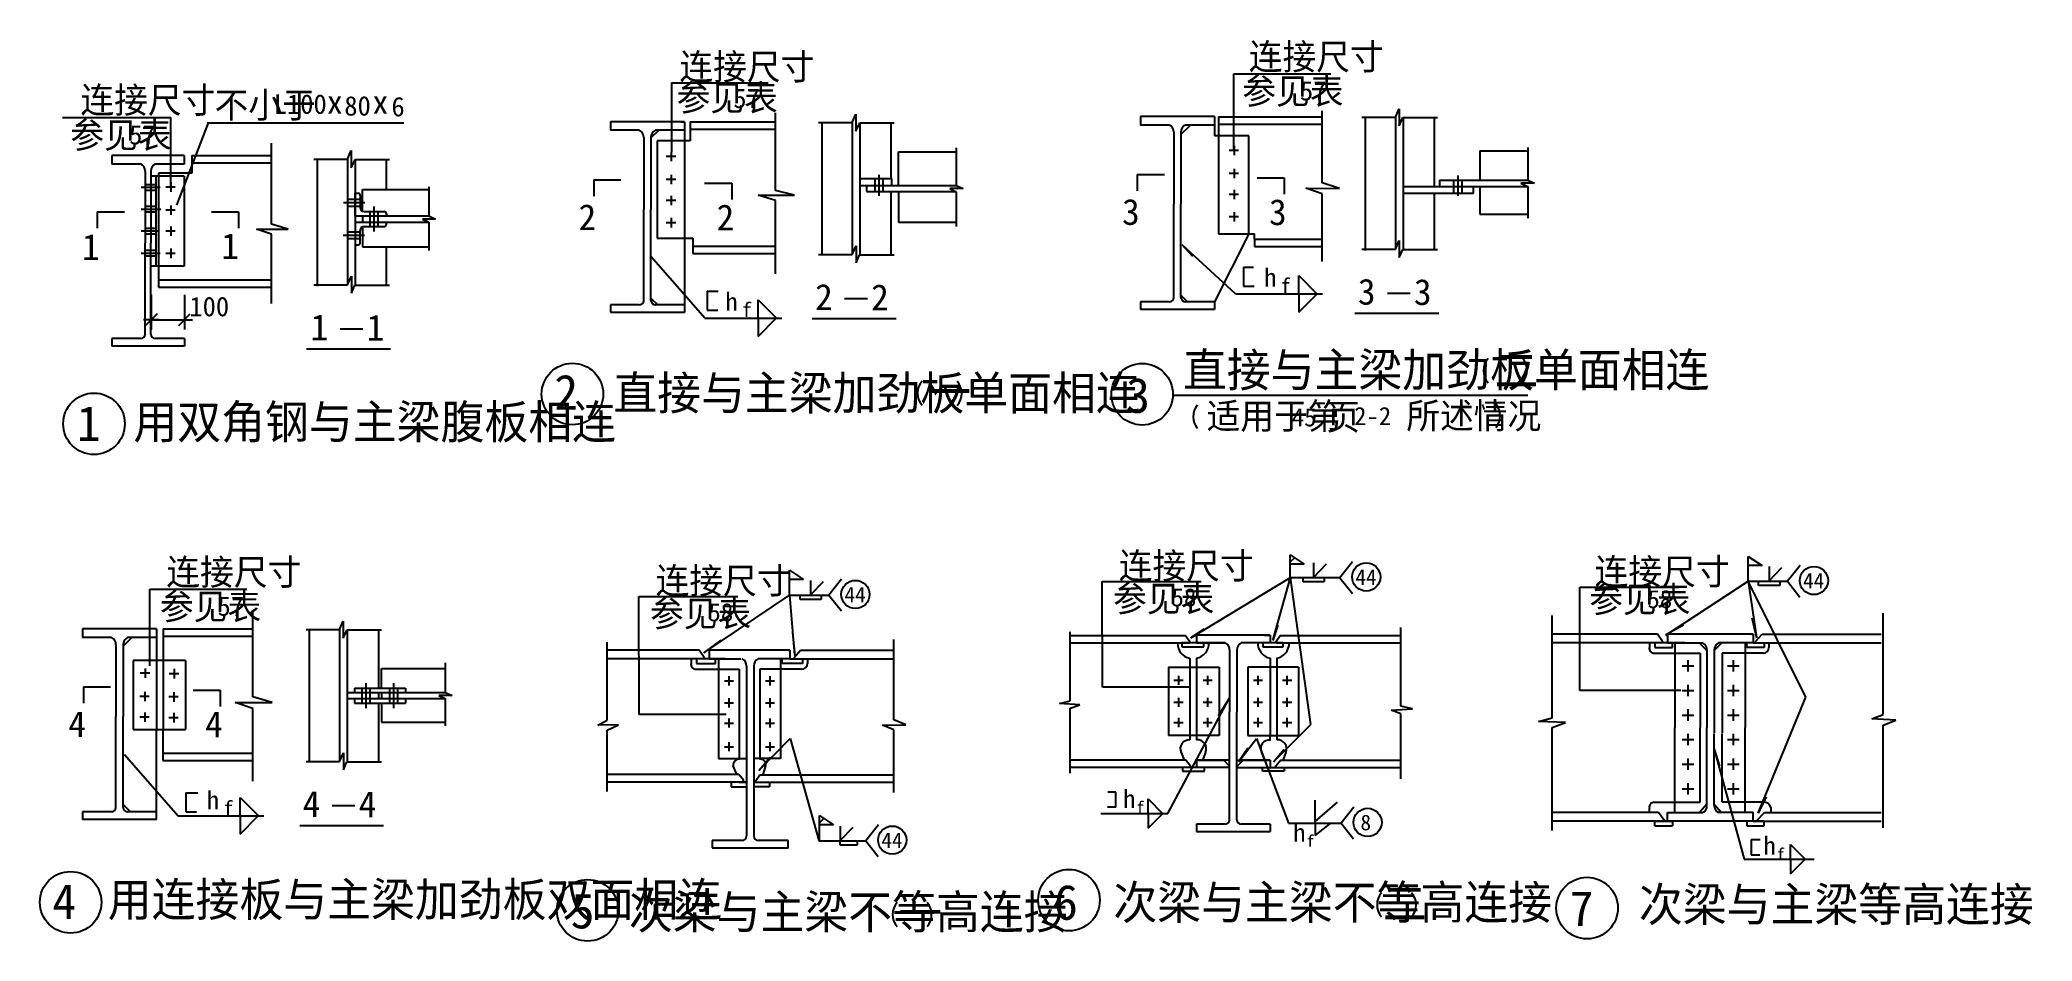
# Model space of a CAD drawing. Header units: metres. Extents: x 126 to 7800, y 6614 to 10085.
import ezdxf

# ---------------------------------------------------------------- set-up
doc = ezdxf.new("R2010")
doc.units = ezdxf.units.M
for name, color, linetype in [('BOR', 3, 'Continuous'), ('FRAMING', 2, 'Continuous'), ('HIDDEN', 3, 'Continuous'), ('Z', 4, 'Continuous')]:
    doc.layers.add(name, color=color, linetype=linetype)

# ---------------------------------------------------------------- blocks, each defined once
blk = doc.blocks.new('CC')
blk.add_line((-24.24, 0), (24.24, 0))
at = {"layer": 'FRAMING', "color": 6}
blk.add_line((-17.83, -17.83), (17.83, 17.83), dxfattribs=at)

msp = doc.modelspace()

# ---------------------------------------------------------------- hatches: boundary and pattern name
h = msp.add_hatch()
h.set_pattern_fill('ANSI31', scale=22.5)
h.paths.add_polyline_path([(4942.16, 8065.67), (4996.39, 8065.67), (4942.16, 8101.1)])
h = msp.add_hatch()
h.set_pattern_fill('ANSI31', scale=22.5)
h.paths.add_polyline_path([(6705.71, 8060.15), (6759.94, 8060.15), (6705.71, 8095.59)])
h = msp.add_hatch()
h.set_pattern_fill('ANSI31', scale=22.5)
h.paths.add_polyline_path([(3013.73, 8006.51), (3067.96, 8006.51), (3013.73, 8041.95)])
h = msp.add_hatch()
h.set_pattern_fill('ANSI31', scale=22.5)
h.paths.add_polyline_path([(3183.36, 7061.52), (3129.09, 7096.96), (3129.09, 7061.52)])

# ---------------------------------------------------------------- linework, layer by layer
for p, q in [((2558.31, 9919.44), (2558.27, 9652.58)), ((2558.31, 9919.44), (2931.77, 9919.44)), ((4724.96, 9953.97), (5098.39, 9953.97)), ((4724.96, 9658.85), (4724.96, 9953.97)), ((212.98, 9785.54), (629.81, 9785.54)), ((629.81, 9512.93), (629.81, 9785.54)), ((653.95, 9447.31), (775.51, 9764.75)), ((770.92, 9764.59), (1527.65, 9764.59)), ((2958.87, 9505.06), (2958.87, 9803.86)), ((3125.09, 9765.97), (3254.58, 9765.97)), ((3254.58, 9765.97), (3268.71, 9798.86)), ((3268.71, 9798.86), (3268.71, 9733.08)), ((3268.71, 9733.08), (3283.75, 9764.7)), ((3283.75, 9764.7), (3416.32, 9764.7)), ((5065.1, 9534.22), (5065.1, 9810.76)), ((5217.91, 9786.3), (5347.07, 9786.3)), ((5347.07, 9786.3), (5362.08, 9819.19)), ((5362.08, 9819.19), (5362.08, 9753.41)), ((5362.08, 9753.41), (5375.9, 9785.04)), ((5375.9, 9785.04), (5509.14, 9785.04)), ((1018.57, 9374.8), (1018.57, 9686.22)), ((3655.7, 9669.2), (3655.7, 9523.26)), ((5857.04, 9670.4), (5857.04, 9543.99)), ((1181.57, 9625.24), (1310.85, 9625.24)), ((1310.85, 9625.24), (1324.81, 9658.13)), ((1324.81, 9658.13), (1324.81, 9592.35)), ((1324.81, 9592.35), (1340.04, 9623.97)), ((1340.04, 9623.97), (1472.8, 9623.97)), ((1624.57, 9518.35), (1624.57, 9406.29)), ((3655.7, 9523.26), (3682.85, 9512.07)), ((5132.32, 9512.58), (5065.1, 9534.22)), ((5830.12, 9532.7), (5857.04, 9520.18)), ((5882.34, 9532.7), (5830.12, 9532.7)), ((5857.04, 9543.99), (5882.34, 9532.7)), ((5857.04, 9520.18), (5857.04, 9398.1)), ((2893.18, 9486.01), (3032.99, 9485.88)), ((2958.87, 9465.33), (2893.18, 9486.01)), ((3032.99, 9485.88), (2958.87, 9505.06)), ((2958.87, 9183.42), (2958.87, 9465.33)), ((3682.85, 9512.07), (3630.64, 9512.07)), ((3630.64, 9512.07), (3655.7, 9499.58)), ((3655.7, 9499.58), (3655.7, 9366.41)), ((5065.1, 9491.59), (5002.66, 9512.9)), ((5002.66, 9512.9), (5132.32, 9512.58)), ((5065.1, 9231.57), (5065.1, 9491.59)), ((1082.35, 9355.89), (1018.57, 9374.8)), ((1650.2, 9394.19), (1599.51, 9394.19)), ((1599.51, 9394.19), (1624.57, 9382.59)), ((1624.57, 9406.29), (1650.2, 9394.19)), ((1624.57, 9382.59), (1624.57, 9273.38)), ((960.14, 9355.75), (1082.35, 9355.89)), ((1018.57, 9335.78), (960.14, 9355.75)), ((1018.57, 9068.82), (1018.57, 9335.78)), ((3255.25, 9258.48), (3269.67, 9291.37)), ((3269.67, 9291.37), (3269.67, 9225.59)), ((4731.55, 9106.29), (4526.18, 9294.65)), ((5347.51, 9278.82), (5362.08, 9311.7)), ((5362.08, 9311.7), (5362.08, 9245.93)), ((2686.87, 9013.36), (2481.5, 9247.23)), ((3125.09, 9258.48), (3255.25, 9258.48)), ((3269.67, 9225.59), (3283.45, 9257.22)), ((3283.45, 9257.22), (3416.32, 9257.22)), ((4761.53, 9209.01), (4761.53, 9135.47)), ((4761.53, 9209.01), (4800.76, 9209.01)), ((5217.91, 9278.82), (5347.51, 9278.82)), ((5362.08, 9245.93), (5375.9, 9277.55)), ((5375.9, 9277.55), (5509.14, 9277.55)), ((1181.57, 9141.38), (1311.02, 9141.38)), ((1311.02, 9141.38), (1325.89, 9174.27)), ((1325.89, 9174.27), (1325.89, 9108.49)), ((1325.89, 9108.49), (1339.56, 9140.11)), ((1339.56, 9140.11), (1472.8, 9140.11)), ((4761.53, 9135.47), (4802.67, 9135.47)), ((4974.64, 9176.63), (5045.55, 9105.5)), ((4974.64, 9105.5), (4974.64, 9176.63)), ((555.09, 9103.09), (555.09, 8969.25)), ((683.04, 9103.09), (683.04, 8969.25)), ((2696.49, 9116.54), (2696.49, 9043)), ((2696.49, 9116.54), (2738.73, 9116.54)), ((2892.95, 9083.71), (2963.87, 9012.57)), ((2892.95, 9012.57), (2892.95, 9083.71)), ((4731.79, 9106.17), (5066.01, 9106.17)), ((4974.64, 9035.54), (5045.55, 9106.68)), ((4974.64, 9106.68), (4974.64, 9035.54)), ((556.34, 9006.75), (681.79, 9006.75)), ((2687.11, 9013.24), (2984.32, 9013.24)), ((2696.49, 9043), (2737.63, 9043)), ((2892.95, 8942.62), (2963.87, 9013.75)), ((2892.95, 9013.75), (2892.95, 8942.62)), ((4490.2, 8716.32), (5856.81, 8716.32)), ((4942.16, 8101.1), (4996.39, 8065.67)), ((4942.16, 8014.49), (4942.16, 8101.1)), ((4996.39, 8065.67), (4942.16, 8065.67)), ((5032.14, 8070.38), (5032.14, 8014.49)), ((5032.14, 8014.49), (5081.27, 8066.29)), ((5181.64, 8074.66), (5133.03, 8013.38)), ((6705.71, 8000.12), (6705.71, 8095.59)), ((6705.71, 8095.59), (6759.94, 8060.15)), ((6759.94, 8060.15), (6705.71, 8060.15)), ((6905.79, 8060.9), (6857.18, 7999.62)), ((3013.73, 7946.49), (3013.73, 8041.95)), ((3013.73, 8041.95), (3067.96, 8006.51)), ((3067.96, 8006.51), (3013.73, 8006.51)), ((3094.6, 8002.98), (3094.6, 7947.1)), ((3094.6, 7947.1), (3143.73, 7998.89)), ((3213.81, 8007.26), (3165.21, 7945.99)), ((4218.5, 7591.79), (4217.25, 7998.83)), ((4217.25, 7998.83), (4598.62, 7998.83)), ((4559.59, 7782.36), (4943.06, 8013.88)), ((4876.44, 7775.48), (4943.06, 8013.88)), ((5020.97, 7448.33), (4943.06, 8013.88)), ((4943.06, 8013.88), (5133.35, 8013.88)), ((4991.31, 7996.76), (4991.31, 8013.88)), ((5073.21, 7996.76), (4991.31, 7996.76)), ((5073.21, 8013.88), (5073.21, 7996.76)), ((5133.03, 8013.38), (5181.39, 7952.68)), ((6388.26, 7792.57), (6705.71, 8000.12)), ((6705.71, 8000.12), (6737.74, 7783.04)), ((6705.71, 8000.12), (6857.5, 8000.12)), ((6927.65, 7553.43), (6709.01, 7995.21)), ((6746.01, 7983), (6746.01, 7999.97)), ((6827.65, 7983), (6746.01, 7983)), ((6786.58, 8056.62), (6786.58, 8000.73)), ((6786.58, 8000.73), (6835.71, 8052.53)), ((6827.65, 8000.73), (6827.65, 7983)), ((6857.18, 7999.62), (6905.55, 7938.92)), ((549.21, 7674), (549.21, 7969.12)), ((549.21, 7969.12), (922.64, 7969.12)), ((2434.89, 7487.02), (2433.5, 7941.47)), ((2433.5, 7941.47), (2814.87, 7941.47)), ((2683.76, 7724.5), (3013.73, 7946.49)), ((3013.73, 7946.49), (3033.24, 7714.97)), ((3013.73, 7946.49), (3165.52, 7946.49)), ((3054.03, 7929.36), (3054.03, 7946.33)), ((3135.67, 7929.36), (3054.03, 7929.36)), ((3135.67, 7947.1), (3135.67, 7929.36)), ((3165.21, 7945.99), (3213.57, 7885.29)), ((6058.11, 7578.36), (6058.11, 7976.4)), ((6058.11, 7976.4), (6439.48, 7976.4)), ((946.43, 7553.92), (946.43, 7888.27)), ((1280.45, 7813.48), (1294.87, 7846.37)), ((1294.87, 7846.37), (1294.87, 7780.59)), ((5950.51, 7474.23), (5950.51, 7867.59)), ((7226.23, 7486.57), (7226.23, 7876.94)), ((1151.11, 7813.48), (1280.45, 7813.48)), ((1294.87, 7780.59), (1309.47, 7812.22)), ((1309.47, 7812.22), (1442.33, 7812.22)), ((2310.98, 7464.81), (2310.98, 7764.93)), ((3414.71, 7466.5), (3414.71, 7774.68)), ((4094.74, 7539.6), (4094.74, 7804.54)), ((5368.53, 7518.13), (5368.53, 7821.9)), ((1687.19, 7685.85), (1687.19, 7570.92)), ((878.78, 7532.61), (1020.44, 7532.85)), ((946.43, 7509.04), (878.78, 7532.61)), ((1020.44, 7532.85), (946.43, 7553.92)), ((1662.13, 7559.96), (1687.19, 7547.72)), ((1714.34, 7559.96), (1662.13, 7559.96)), ((1687.19, 7570.92), (1714.34, 7559.96)), ((1687.19, 7547.72), (1687.19, 7443.08)), ((4053.23, 7528.43), (4094.74, 7539.6)), ((4131.66, 7523.88), (4053.23, 7528.43)), ((4094.74, 7510.86), (4131.66, 7523.88)), ((4553.63, 7591.79), (4218.5, 7591.79)), ((4470.45, 7105), (4707.18, 7548.64)), ((6446.43, 7578.36), (6058.11, 7578.36)), ((6745.01, 7107.13), (6927.65, 7553.43)), ((946.43, 7230.38), (946.43, 7509.04)), ((2275.26, 7445.81), (2310.98, 7464.81)), ((2354.15, 7446.11), (2275.26, 7445.81)), ((2310.98, 7426.71), (2354.15, 7446.11)), ((2769.87, 7487.02), (2434.89, 7487.02)), ((3371.43, 7446.04), (3461.4, 7446.29)), ((3414.71, 7428), (3371.43, 7446.04)), ((3461.4, 7446.29), (3414.71, 7466.5)), ((4094.74, 7260.58), (4094.74, 7510.86)), ((4882.55, 7309.13), (5020.97, 7448.33)), ((5331.06, 7503.77), (5412.78, 7507.96)), ((5368.53, 7488.6), (5331.06, 7503.77)), ((5412.78, 7507.96), (5368.53, 7518.13)), ((5368.53, 7238.33), (5368.53, 7488.6)), ((5898.71, 7459.94), (5950.51, 7474.23)), ((6002.16, 7455.18), (5898.71, 7459.94)), ((5950.51, 7436.13), (6002.16, 7455.18)), ((7181.87, 7469.3), (7226.23, 7486.57)), ((7274.89, 7464.53), (7181.87, 7469.3)), ((7226.23, 7445.48), (7274.89, 7464.53)), ((7226.23, 7049.48), (7226.23, 7445.48)), ((2310.98, 7190.09), (2310.98, 7426.71)), ((3414.71, 7185.69), (3414.71, 7428)), ((4744.43, 7306.07), (4812.16, 7393.68)), ((4812.16, 7393.68), (4935.73, 7068.33)), ((5950.51, 7040.13), (5950.51, 7436.13)), ((657.75, 7096.69), (452.38, 7330.55)), ((1151.11, 7306), (1280.71, 7306)), ((1280.71, 7306), (1296.1, 7338.88)), ((1296.1, 7338.88), (1296.1, 7273.11)), ((1296.1, 7273.11), (1308.95, 7304.73)), ((1308.95, 7304.73), (1442.33, 7304.73)), ((6575.55, 7352.59), (6690.81, 6929.41)), ((687.74, 7184.59), (687.74, 7111.06)), ((687.74, 7184.59), (734.37, 7184.59)), ((897.45, 7095.9), (897.45, 7167.04)), ((897.45, 7167.04), (968.36, 7095.9)), ((4270.1, 7187.89), (4239, 7187.89)), ((4270.1, 7129.06), (4270.1, 7187.89)), ((4395.15, 7104.46), (4395.15, 7161.37)), ((4395.15, 7161.37), (4451.88, 7104.46)), ((5036.97, 7156.11), (5036.97, 7068.28)), ((5036.97, 7073.36), (5123.98, 7148.83)), ((658, 7096.57), (988.82, 7096.57)), ((687.74, 7111.06), (728.87, 7111.06)), ((897.45, 7097.08), (897.45, 7025.95)), ((897.45, 7025.95), (968.36, 7097.08)), ((3129.09, 7096.96), (3183.36, 7061.52)), ((3129.09, 7001.09), (3129.09, 7096.96)), ((3183.36, 7061.52), (3129.09, 7061.52)), ((3355.78, 7061.25), (3307.17, 6999.98)), ((4212.2, 7105), (4470.45, 7105)), ((4270.1, 7129.06), (4237.9, 7129.06)), ((4395.15, 7105.41), (4395.15, 7048.5)), ((4395.15, 7048.5), (4451.88, 7105.41)), ((4935.73, 7068.33), (5138, 7068.33)), ((5037.5, 7068.79), (5037.5, 7020.26)), ((5037.5, 7020.26), (5099.47, 7068.79)), ((5186.61, 7129.6), (5138, 7068.33)), ((5138, 7068.33), (5186.37, 7007.63)), ((3126.55, 7000.48), (3307.49, 7000.48)), ((3208.02, 6983.35), (3208.02, 7001.09)), ((3273.55, 6983.35), (3208.02, 6983.35)), ((3208.99, 7056.97), (3208.99, 7001.09)), ((3208.99, 7001.09), (3258.11, 7052.89)), ((3273.55, 7001.09), (3273.55, 6983.35)), ((3307.17, 6999.98), (3355.54, 6939.28)), ((6717.69, 7004.55), (6717.69, 6945.72)), ((6717.69, 7004.55), (6752.18, 7004.55)), ((6868.89, 6928.88), (6868.89, 6985.78)), ((6868.89, 6985.78), (6925.62, 6928.88)), ((6690.81, 6929.41), (6960.51, 6929.41)), ((6717.69, 6945.72), (6750.6, 6945.72)), ((6868.89, 6929.82), (6868.89, 6872.91)), ((6868.89, 6872.91), (6925.62, 6929.82))]:
    msp.add_line(p, q)
for centre in [(5235.02, 8016.11), (3267.2, 7948.71), (6959.18, 8002.35), (5240, 7071.06), (3409.17, 7002.71)]:
    msp.add_circle(centre, 54.33)
for centre, radius, start, end in [((5757.21, 8810.49), 70.64, 138.66, 221.2), ((5783.5, 8812.17), 70.64, 318.8, 41.34), ((3577.05, 8723.95), 70.64, 138.66, 221.2), ((3606.4, 8722.99), 70.64, 318.8, 41.34), ((4642.62, 8633.32), 74.05, 142.72, 217.28), ((5676.09, 8636.68), 74.05, 322.72, 37.28)]:
    msp.add_arc(centre, radius, start, end)
at = {"layer": 'BOR'}
for centre in [(2177.3, 8720.6), (4371.74, 8719.73), (334.47, 8606.06), (244.43, 6763.32), (2235.8, 6732.17), (4089.9, 6771.6), (6085.54, 6740.9)]:
    msp.add_circle(centre, 118.51, dxfattribs=at)
at = {"layer": 'FRAMING'}
for p, q in [((2323.69, 9768.96), (2323.69, 9736.21)), ((2608.44, 9768.96), (2323.69, 9768.96)), ((2594.41, 9768.96), (2608.44, 9768.96)), ((2631.33, 9768.96), (2957.49, 9768.96)), ((3137.3, 9766.55), (3137.3, 9253.59)), ((3254.4, 9765.97), (3254.4, 9258.48)), ((3283.74, 9764.7), (3283.74, 9257.22)), ((3403.69, 9764.7), (3403.69, 9550.69)), ((4476.35, 9756.42), (4364.98, 9756.42)), ((4365.1, 9789.17), (4365.1, 9756.42)), ((4649.85, 9789.17), (4365.1, 9789.17)), ((4521.25, 9719.94), (4557.35, 9756.01)), ((4649.85, 9756.42), (4538.22, 9756.42)), ((4665.26, 9787.78), (5063.72, 9787.78)), ((4665.26, 9759.65), (5062.77, 9759.65)), ((5230.12, 9786.89), (5230.12, 9273.92)), ((5347.22, 9786.64), (5347.22, 9278.82)), ((5376.56, 9785.04), (5376.56, 9277.55)), ((5496.51, 9785.04), (5496.51, 9520.3)), ((2434.93, 9736.21), (2323.57, 9736.21)), ((2451.81, 9708.79), (2451.81, 9431.46)), ((2479.93, 9708.79), (2479.93, 9431.46)), ((2480.34, 9708.13), (2508.31, 9736.09)), ((2608.44, 9736.21), (2496.81, 9736.21)), ((2608.44, 9696.23), (2503.11, 9696.23)), ((2503.11, 9696.23), (2503.11, 9320.33)), ((2631.33, 9740.84), (2956.54, 9740.84)), ((4493.22, 9729.01), (4493.22, 9451.67)), ((4521.35, 9729.01), (4521.35, 9451.67)), ((4725.82, 9676.63), (4725.82, 9640.07)), ((514.62, 9606.21), (403.26, 9606.21)), ((403.38, 9638.97), (403.38, 9606.21)), ((682.19, 9638.97), (403.38, 9638.97)), ((682.19, 9606.21), (570.56, 9606.21)), ((711.62, 9638.97), (1017.19, 9638.97)), ((711.62, 9610.84), (1016.24, 9610.84)), ((1193.78, 9625.82), (1193.78, 9136.48)), ((1310.88, 9625.31), (1310.88, 9141.38)), ((1340.22, 9623.97), (1340.22, 9140.11)), ((1460.17, 9623.97), (1460.17, 9508.15)), ((2575.25, 9635.2), (2538.65, 9635.2)), ((2557.85, 9653.66), (2557.85, 9617.11)), ((3433.68, 9653.57), (3655.7, 9653.57)), ((3433.68, 9522.88), (3433.68, 9653.57)), ((4743.22, 9658.17), (4706.62, 9658.17)), ((5672.72, 9656.84), (5672.72, 9543.8)), ((5672.72, 9656.84), (5854.97, 9656.84)), ((531.5, 9578.8), (531.5, 9301.47)), ((553.68, 9578.8), (553.68, 9301.47)), ((682.27, 9559.86), (553.68, 9559.86)), ((647.26, 9517.23), (610.66, 9517.23)), ((629.87, 9535.7), (629.87, 9499.14)), ((682.27, 9559.86), (682.27, 9213.31)), ((2259.41, 9545.52), (2259.41, 9482.41)), ((2259.41, 9545.52), (2363.64, 9545.52)), ((2575.25, 9546.72), (2538.65, 9546.72)), ((2557.85, 9565.19), (2557.85, 9528.63)), ((2686.53, 9532.9), (2790.82, 9532.9)), ((2790.82, 9532.9), (2790.82, 9469.79)), ((3283.74, 9550.69), (3406.31, 9550.69)), ((3283.74, 9523.47), (3655.7, 9523.47)), ((3310.12, 9523.47), (3310.12, 9499.96)), ((3356.88, 9564.97), (3356.88, 9484.36)), ((3406.31, 9550.69), (3406.31, 9523.14)), ((4353.03, 9565.85), (4353.03, 9502.74)), ((4353.03, 9565.85), (4457.26, 9565.85)), ((4743.22, 9569.69), (4706.62, 9569.69)), ((4725.82, 9588.16), (4725.82, 9551.6)), ((4814.44, 9553.23), (4918.73, 9553.23)), ((4918.73, 9553.23), (4918.73, 9490.12)), ((5376.56, 9520.3), (5857.04, 9520.3)), ((5517.51, 9543.8), (5857.46, 9543.8)), ((5517.51, 9543.8), (5517.51, 9519.94)), ((5587.11, 9562.1), (5587.11, 9483.45)), ((5648.49, 9493.86), (5648.49, 9520.3)), ((5672.72, 9520.3), (5672.72, 9412.85)), ((629.87, 9447.22), (629.87, 9410.66)), ((1295.51, 9457.67), (1378.18, 9457.67)), ((1340.61, 9493.72), (1351.77, 9493.72)), ((1340.61, 9405.47), (1340.61, 9493.72)), ((1359.77, 9485.72), (1359.77, 9438.12)), ((1369.13, 9508.15), (1624.71, 9508.15)), ((1369.13, 9423.58), (1369.13, 9508.15)), ((1412.56, 9442.45), (1412.56, 9346.02)), ((2575.25, 9465.77), (2538.65, 9465.77)), ((2557.85, 9484.24), (2557.85, 9447.68)), ((3310.12, 9499.96), (3655.5, 9499.96)), ((3403.69, 9499.96), (3403.69, 9259.89)), ((3433.68, 9499.96), (3433.68, 9382.51)), ((4493.22, 9092.68), (4493.22, 9451.67)), ((4521.35, 9092.68), (4521.35, 9451.67)), ((4743.22, 9488.74), (4706.62, 9488.74)), ((4725.82, 9507.21), (4725.82, 9470.65)), ((5376.56, 9493.86), (5648.49, 9493.86)), ((5496.51, 9493.86), (5496.51, 9277.55)), ((347.12, 9422.1), (347.12, 9359)), ((347.12, 9422.1), (451.35, 9422.1)), ((647.26, 9428.75), (610.66, 9428.75)), ((629.87, 9366.27), (629.87, 9329.71)), ((786.87, 9422.1), (891.16, 9422.1)), ((891.16, 9422.1), (891.16, 9359)), ((1340.22, 9406.36), (1624.57, 9406.36)), ((1340.22, 9382.86), (1624.36, 9382.86)), ((1340.61, 9383.54), (1340.61, 9295.28)), ((1368.3, 9406.36), (1368.3, 9382.86)), ((1369.13, 9366.45), (1369.13, 9287.03)), ((1374.77, 9423.12), (1453.11, 9423.12)), ((1374.77, 9365.89), (1453.11, 9365.89)), ((1461.11, 9415.12), (1461.11, 9407.43)), ((1461.11, 9373.89), (1461.11, 9381.58)), ((2451.81, 9081.43), (2451.81, 9431.46)), ((2479.93, 9081.43), (2479.93, 9431.46)), ((2575.25, 9380.12), (2538.65, 9380.12)), ((2557.85, 9398.59), (2557.85, 9362.03)), ((3433.68, 9382.51), (3657.13, 9382.51)), ((4743.22, 9403.09), (4706.62, 9403.09)), ((4725.82, 9421.56), (4725.82, 9385)), ((5672.72, 9412.85), (5860.52, 9412.85)), ((531.5, 8951.47), (531.5, 9301.47)), ((553.68, 8951.47), (553.68, 9301.47)), ((647.26, 9347.8), (610.66, 9347.8)), ((1294.37, 9332.6), (1375.96, 9332.6)), ((1340.61, 9295.28), (1351.77, 9295.28)), ((1359.77, 9303.28), (1359.77, 9350.89)), ((1369.13, 9287.03), (1624.57, 9287.03)), ((1460.17, 9287.03), (1460.17, 9142.79)), ((2503.11, 9320.33), (2641.44, 9320.33)), ((2608.43, 9319.16), (2608.43, 9064.76)), ((2641.44, 9320.33), (2641.44, 9262.09)), ((2641.44, 9290.21), (2958.5, 9290.21)), ((4782.2, 9337.45), (4649.85, 9075.8)), ((4781.96, 9337.39), (4804.23, 9337.39)), ((4804.23, 9316.9), (4804.23, 9337.39)), ((4804.23, 9316.9), (5064.73, 9316.9)), ((4804.23, 9316.9), (4804.23, 9288.78)), ((4804.23, 9288.78), (5064.73, 9288.78)), ((682.27, 9213.31), (553.12, 9213.31)), ((582.9, 9213.31), (582.9, 9132.09)), ((647.26, 9262.15), (610.66, 9262.15)), ((629.87, 9280.62), (629.87, 9244.06)), ((2641.44, 9262.09), (2958.5, 9262.09)), ((582.9, 9160.22), (1018.2, 9160.22)), ((582.9, 9132.09), (1018.2, 9132.09)), ((2323.69, 9064.56), (2323.69, 9035.39)), ((2434.93, 9064.56), (2323.69, 9064.56)), ((2479.91, 9089.83), (2505.73, 9064.03)), ((2608.73, 9064.56), (2496.81, 9064.56)), ((2608.73, 9064.56), (2608.73, 9034.84)), ((4476.35, 9075.8), (4365.1, 9075.8)), ((4365.1, 9075.8), (4365.1, 9046.63)), ((4521.28, 9101.73), (4548.17, 9074.85)), ((4649.85, 9075.8), (4538.22, 9075.8)), ((4649.85, 9075.8), (4649.85, 9046.08)), ((2608.73, 9034.84), (2323.69, 9034.84)), ((3100.98, 9011.58), (3424.07, 9011.58)), ((4649.85, 9046.08), (4365.1, 9046.08)), ((5191.51, 9031.91), (5514.6, 9031.91)), ((514.62, 8934.6), (403.38, 8934.6)), ((403.38, 8934.6), (403.38, 8905.42)), ((682.48, 8904.88), (403.38, 8904.88)), ((682.48, 8934.6), (570.56, 8934.6)), ((682.48, 8934.6), (682.48, 8904.88)), ((1152.97, 8894.48), (1476.69, 8894.48)), ((402.08, 7783.18), (290.72, 7783.18)), ((290.84, 7815.93), (290.84, 7783.18)), ((575.59, 7815.93), (290.84, 7815.93)), ((418.96, 7755.76), (418.96, 7478.43)), ((446.96, 7749.69), (480.06, 7782.77)), ((447.08, 7755.76), (447.08, 7478.43)), ((575.59, 7783.18), (463.96, 7783.18)), ((600.41, 7815.93), (945.05, 7815.93)), ((600.41, 7787.8), (944.1, 7787.8)), ((1163.32, 7814.07), (1163.32, 7301.1)), ((1280.42, 7813.48), (1280.42, 7306)), ((1309.76, 7812.22), (1309.76, 7304.73)), ((1429.71, 7812.22), (1429.71, 7587.73)), ((4538.79, 7789.81), (4094.74, 7789.81)), ((4555.91, 7761.69), (4094.74, 7761.69)), ((4524.43, 7762.14), (4524.43, 7746.56)), ((4609.18, 7762.14), (4524.43, 7762.14)), ((4555.91, 7765.89), (4538.79, 7789.81)), ((4691.68, 7762.63), (4580.32, 7762.63)), ((4865.19, 7791.63), (4580.44, 7791.63)), ((4580.44, 7791.63), (4580.44, 7762.63)), ((4580.73, 7762.63), (4692.36, 7762.63)), ((4609.18, 7746.56), (4609.18, 7762.14)), ((4865.19, 7762.63), (4753.56, 7762.63)), ((4914.28, 7762.14), (4835.75, 7762.14)), ((4836.73, 7763.11), (4836.73, 7747.53)), ((4842.98, 7791.63), (4865.19, 7791.63)), ((4887.18, 7765.88), (4903.13, 7790.24)), ((4889.79, 7762.11), (5368.82, 7762.11)), ((4903.13, 7790.24), (5369.76, 7790.24)), ((4914.28, 7747.53), (4914.28, 7762.14)), ((6357.09, 7795.24), (5950.51, 7795.24)), ((6376.36, 7762.85), (5950.51, 7762.85)), ((6325.42, 7762.65), (6325.42, 7745.01)), ((6461.42, 7762.65), (6341.66, 7762.65)), ((6346.88, 7762.65), (6346.88, 7744.14)), ((6376.36, 7767.73), (6357.09, 7795.24)), ((6725.82, 7795.24), (6395.76, 7795.24)), ((6395.76, 7762.49), (6530.27, 7762.49)), ((6414.71, 7744.14), (6414.71, 7762.65)), ((6546.92, 7733.31), (6517.72, 7762.49)), ((6575.38, 7733.31), (6604.58, 7762.49)), ((6725.82, 7762.49), (6592.14, 7762.49)), ((6701.26, 7744.14), (6701.26, 7762.65)), ((6719.34, 7795.24), (6725.82, 7795.24)), ((6725.82, 7762.49), (7218.26, 7762.49)), ((6734.34, 7767.73), (6759.53, 7795.24)), ((6759.53, 7795.24), (7218.26, 7795.24)), ((6767.18, 7762.65), (6767.18, 7744.14)), ((6785.94, 7762.65), (6785.94, 7745.01)), ((686.53, 7694.35), (485.36, 7694.35)), ((485.36, 7694.35), (485.36, 7428.42)), ((686.53, 7694.35), (686.53, 7428.42)), ((2665.67, 7733.6), (2310.98, 7733.6)), ((2684.95, 7701.2), (2310.98, 7701.2)), ((2634.01, 7701.01), (2634.01, 7683.37)), ((2766.06, 7701.01), (2650.24, 7701.01)), ((2655.47, 7701.01), (2655.47, 7682.49)), ((2655.47, 7682.49), (2727.75, 7682.49)), ((2684.95, 7706.09), (2665.67, 7733.6)), ((3014.72, 7733.6), (2704.35, 7733.6)), ((2704.35, 7700.84), (2826.22, 7700.84)), ((2727.75, 7682.49), (2727.75, 7701.01)), ((3014.72, 7700.84), (2892.85, 7700.84)), ((2985.7, 7682.49), (2985.7, 7701.01)), ((3063.96, 7682.49), (2985.7, 7682.49)), ((3008.24, 7733.6), (3014.72, 7733.6)), ((3014.72, 7701.2), (3414.71, 7701.2)), ((3031.11, 7706.09), (3056.3, 7733.6)), ((3056.3, 7733.6), (3414.71, 7733.6)), ((3063.96, 7701.01), (3063.96, 7682.49)), ((3082.71, 7701.01), (3082.71, 7683.37)), ((4524.43, 7746.56), (4609.18, 7746.56)), ((4708.56, 7735.21), (4708.56, 7496.5)), ((4736.68, 7735.21), (4736.68, 7496.5)), ((4836.73, 7747.53), (4914.28, 7747.53)), ((6346.88, 7744.14), (6414.71, 7744.14)), ((6473.64, 7695.89), (6473.64, 7651.99)), ((6520.7, 7722.51), (6520.7, 7436.52)), ((6547.14, 7735.08), (6547.14, 7436.52)), ((6575.27, 7735.08), (6575.27, 7415.63)), ((6605.25, 7722.51), (6605.25, 7415.63)), ((6648.07, 7695.89), (6648.07, 7651.99)), ((6767.18, 7744.14), (6701.26, 7744.14)), ((549.05, 7645.53), (512.45, 7645.53)), ((531.66, 7664), (531.66, 7627.44)), ((660.98, 7643.7), (624.38, 7643.7)), ((643.59, 7662.17), (643.59, 7625.61)), ((1382.1, 7607.06), (1382.1, 7510.63)), ((1441.79, 7663.32), (1687, 7663.32)), ((1441.79, 7587.89), (1441.79, 7663.32)), ((1488.36, 7607.06), (1488.36, 7510.63)), ((2762.79, 7616), (2797.93, 7616)), ((2779.84, 7633.74), (2779.84, 7598.62)), ((2819.92, 7660.87), (2819.92, 7317.86)), ((2847.85, 7673.43), (2847.85, 7018.66)), ((2875.98, 7673.43), (2875.98, 7018.66)), ((2899.16, 7660.87), (2899.16, 7317.86)), ((2920.99, 7616), (2956.13, 7616)), ((2938.04, 7633.74), (2938.04, 7598.62)), ((4472.6, 7669.26), (4668.56, 7669.26)), ((4472.6, 7669.26), (4472.6, 7405.69)), ((4494.37, 7618.14), (4529.51, 7618.14)), ((4511.42, 7635.88), (4511.42, 7600.76)), ((4606.19, 7618.14), (4641.32, 7618.14)), ((4623.23, 7635.88), (4623.23, 7600.76)), ((4668.56, 7669.26), (4668.56, 7405.69)), ((4974.53, 7669.26), (4778.57, 7669.26)), ((4778.57, 7669.26), (4778.57, 7405.69)), ((4800.78, 7618.14), (4835.92, 7618.14)), ((4817.82, 7635.88), (4817.82, 7600.76)), ((4912.59, 7618.14), (4947.73, 7618.14)), ((4929.64, 7635.88), (4929.64, 7600.76)), ((4974.53, 7669.26), (4974.53, 7405.69)), ((6452.33, 7673.71), (6496.25, 7673.71)), ((6473.64, 7601.18), (6473.64, 7557.27)), ((6626.76, 7673.71), (6670.68, 7673.71)), ((6648.07, 7601.18), (6648.07, 7557.27)), ((294.08, 7593.03), (294.08, 7529.92)), ((294.08, 7593.03), (398.31, 7593.03)), ((547.22, 7555.72), (510.62, 7555.72)), ((529.82, 7574.18), (529.82, 7537.63)), ((659.15, 7553.88), (622.55, 7553.88)), ((641.75, 7572.35), (641.75, 7535.79)), ((716.37, 7580.41), (820.66, 7580.41)), ((820.66, 7580.41), (820.66, 7517.3)), ((1309.76, 7570.98), (1687.19, 7570.98)), ((1309.76, 7547.48), (1686.98, 7547.48)), ((1337.84, 7587.73), (1337.84, 7570.98)), ((1337.84, 7587.73), (1534.07, 7587.73)), ((1337.84, 7547.48), (1337.84, 7530.51)), ((1337.84, 7530.51), (1534.07, 7530.51)), ((1429.71, 7570.98), (1429.71, 7547.48)), ((1429.71, 7530.51), (1429.71, 7304.73)), ((1441.46, 7570.98), (1441.46, 7547.48)), ((1441.79, 7530.95), (1441.79, 7456.55)), ((1534.07, 7587.73), (1534.07, 7570.98)), ((1534.07, 7547.48), (1534.07, 7530.51)), ((2762.79, 7531.2), (2797.93, 7531.2)), ((2779.84, 7548.95), (2779.84, 7513.82)), ((2920.99, 7531.2), (2956.13, 7531.2)), ((2938.04, 7548.95), (2938.04, 7513.82)), ((4494.37, 7533.35), (4529.51, 7533.35)), ((4511.42, 7551.09), (4511.42, 7515.97)), ((4606.19, 7533.35), (4641.32, 7533.35)), ((4623.23, 7551.09), (4623.23, 7515.97)), ((4800.78, 7533.35), (4835.92, 7533.35)), ((4817.82, 7551.09), (4817.82, 7515.97)), ((4912.59, 7533.35), (4947.73, 7533.35)), ((4929.64, 7551.09), (4929.64, 7515.97)), ((6452.33, 7579), (6496.25, 7579)), ((6626.76, 7579), (6670.68, 7579)), ((418.96, 7128.4), (418.96, 7478.43)), ((447.08, 7128.4), (447.08, 7478.43)), ((547.22, 7475.98), (510.62, 7475.98)), ((529.82, 7494.45), (529.82, 7457.89)), ((659.15, 7474.15), (622.55, 7474.15)), ((641.75, 7492.61), (641.75, 7456.06)), ((1441.79, 7456.55), (1688.73, 7456.55)), ((2762.79, 7453.49), (2797.93, 7453.49)), ((2779.84, 7471.23), (2779.84, 7436.11)), ((2920.99, 7453.49), (2956.13, 7453.49)), ((2938.04, 7471.23), (2938.04, 7436.11)), ((4494.37, 7455.63), (4529.51, 7455.63)), ((4511.42, 7473.37), (4511.42, 7438.25)), ((4606.19, 7455.63), (4641.32, 7455.63)), ((4623.23, 7473.37), (4623.23, 7438.25)), ((4708.56, 7081.44), (4708.56, 7496.5)), ((4736.68, 7081.44), (4736.68, 7496.5)), ((4800.78, 7455.63), (4835.92, 7455.63)), ((4817.82, 7473.37), (4817.82, 7438.25)), ((4912.59, 7455.63), (4947.73, 7455.63)), ((4929.64, 7473.37), (4929.64, 7438.25)), ((6452.33, 7484.28), (6496.25, 7484.28)), ((6473.64, 7506.46), (6473.64, 7462.56)), ((6626.76, 7484.28), (6670.68, 7484.28)), ((6648.07, 7506.46), (6648.07, 7462.56)), ((485.36, 7428.59), (686.53, 7428.59)), ((2779.84, 7380.25), (2779.84, 7345.12)), ((2938.04, 7380.25), (2938.04, 7345.12)), ((4668.56, 7405.87), (4472.6, 7405.87)), ((4555.91, 7402.37), (4555.91, 7388.3)), ((4580.73, 7401.13), (4580.73, 7389.01)), ((4778.57, 7405.87), (4974.53, 7405.87)), ((4890.01, 7402.37), (4890.01, 7388.98)), ((6452.33, 7389.57), (6496.25, 7389.57)), ((6473.64, 7411.75), (6473.64, 7367.84)), ((6520.7, 7148.76), (6520.7, 7434.75)), ((6547.14, 7136.2), (6547.14, 7434.75)), ((6575.27, 7136.2), (6575.27, 7413.86)), ((6605.25, 7148.76), (6605.25, 7413.86)), ((6626.76, 7389.57), (6670.68, 7389.57)), ((6648.07, 7411.75), (6648.07, 7367.84)), ((600.12, 7337.18), (946.06, 7337.18)), ((600.12, 7309.05), (946.06, 7309.05)), ((2762.79, 7362.5), (2797.93, 7362.5)), ((2812.06, 7317.49), (2848.27, 7317.49)), ((2912.16, 7317.49), (2875.95, 7317.49)), ((2920.99, 7362.5), (2956.13, 7362.5)), ((4540.1, 7311.06), (4094.74, 7311.06)), ((4521.51, 7340), (4533.02, 7310.8)), ((4558.04, 7287.82), (4540.1, 7311.06)), ((4691.68, 7310.91), (4580.32, 7310.91)), ((4708.56, 7311.06), (4580.73, 7311.06)), ((4580.73, 7310.91), (4692.36, 7310.91)), ((4580.73, 7310.91), (4580.73, 7282.93)), ((4615.61, 7340.08), (4604.07, 7310.8)), ((4708.58, 7287.42), (4685.77, 7311.06)), ((4736.68, 7311.06), (4865.19, 7311.06)), ((4736.86, 7286.51), (4761.43, 7311.06)), ((4865.19, 7310.91), (4753.56, 7310.91)), ((4831.16, 7340), (4842.67, 7310.8)), ((4865.21, 7310.91), (4865.21, 7282.93)), ((4886.54, 7288.65), (4905.65, 7311.89)), ((4904.97, 7311.06), (5368.17, 7311.06)), ((4925.26, 7340.08), (4913.72, 7310.8)), ((6452.33, 7294.85), (6496.25, 7294.85)), ((6473.64, 7317.03), (6473.64, 7273.13)), ((6626.76, 7294.85), (6670.68, 7294.85)), ((6648.07, 7317.03), (6648.07, 7273.13)), ((2818.83, 7254.85), (2310.98, 7254.85)), ((2847.85, 7225.99), (2310.98, 7225.99)), ((2789.21, 7225.67), (2789.21, 7207.49)), ((2810.27, 7255.1), (2796.88, 7288.56)), ((2836.79, 7233.47), (2818.83, 7254.85)), ((2818.87, 7225.99), (2847.85, 7225.99)), ((2836.79, 7225.97), (2836.79, 7233.47)), ((2875.98, 7225.99), (3414.71, 7225.99)), ((2884.75, 7233.47), (2899.74, 7253.74)), ((2884.75, 7225.99), (2884.75, 7233.47)), ((2899.74, 7253.74), (3414.71, 7254.68)), ((2912.04, 7255.1), (2922.6, 7288.56)), ((2936.26, 7225.67), (2936.26, 7207.49)), ((4611.25, 7282.93), (4094.74, 7282.93)), ((4526.94, 7282.53), (4526.94, 7268.33)), ((4526.94, 7268.33), (4611.25, 7268.33)), ((4557.46, 7282.95), (4557.46, 7288.25)), ((4708.56, 7282.93), (4580.73, 7282.93)), ((4611.25, 7268.33), (4611.25, 7282.93)), ((4708.56, 7250.59), (4706.46, 7250.59)), ((4736.68, 7282.93), (4865.19, 7282.93)), ((4789.06, 7282.93), (5368.17, 7282.93)), ((4834.69, 7268.33), (4834.69, 7282.93)), ((4919, 7268.33), (4834.69, 7268.33)), ((4887.12, 7283.78), (4887.12, 7289.07)), ((4919, 7282.53), (4919, 7268.33)), ((6473.64, 7222.31), (6473.64, 7178.41)), ((6648.07, 7222.31), (6648.07, 7178.41)), ((447.27, 7140.09), (475.72, 7111.66)), ((2789.21, 7207.49), (2847.85, 7207.49)), ((2936.26, 7207.49), (2875.98, 7207.49)), ((6452.33, 7200.14), (6496.25, 7200.14)), ((6546.69, 7141.06), (6517.94, 7109.22)), ((6575.09, 7140.71), (6603.83, 7108.87)), ((6626.76, 7200.14), (6670.68, 7200.14)), ((402.08, 7111.53), (290.84, 7111.53)), ((290.84, 7111.53), (290.84, 7082.35)), ((575.59, 7081.81), (290.84, 7081.81)), ((575.59, 7111.53), (463.96, 7111.53)), ((4691.68, 7064.57), (4580.44, 7064.57)), ((4580.44, 7064.57), (4580.44, 7035.39)), ((4865.19, 7064.57), (4753.56, 7064.57)), ((4864.62, 7064.57), (4864.62, 7035.39)), ((6360.13, 7108.61), (5950.49, 7108.61)), ((6395.76, 7076.03), (5950.51, 7076.03)), ((6325.42, 7108.62), (6325.42, 7126.26)), ((6346.88, 7057.66), (6346.88, 7076.18)), ((6346.88, 7076.18), (6414.71, 7076.18)), ((6385.29, 7076.03), (6360.13, 7108.61)), ((6395.76, 7108.78), (6530.26, 7108.78)), ((6725.82, 7076.03), (6395.76, 7076.03)), ((6414.71, 7076.18), (6414.71, 7057.66)), ((6725.82, 7108.78), (6592.14, 7108.78)), ((6767.18, 7076.3), (6701.26, 7076.3)), ((6701.26, 7076.3), (6701.26, 7057.78)), ((6725.82, 7076.03), (7218.26, 7076.03)), ((6737.15, 7075.95), (6768.7, 7109.13)), ((6767.18, 7057.78), (6767.18, 7076.3)), ((6768.7, 7109.13), (7218.26, 7109.13)), ((6794.47, 7109.47), (6794.47, 7127.11)), ((1127, 7059.09), (1450.09, 7059.09)), ((2830.98, 7001.72), (2715.02, 7001.72)), ((2715.02, 7001.72), (2715.02, 6972.54)), ((3008.73, 7001.72), (2892.85, 7001.72)), ((4865.19, 7034.85), (4580.44, 7034.85)), ((6346.88, 7057.66), (6414.93, 7057.66)), ((6701.26, 7057.78), (6767.08, 7057.78)), ((3008.73, 6972), (2715.02, 6972))]:
    msp.add_line(p, q, dxfattribs=at)
for centre, radius, start, end in [((4464.57, 9730.27), 28.68, 357.47, 65.76), ((4550, 9730.27), 28.68, 114.24, 182.53), ((2423.15, 9710.06), 28.68, 357.47, 65.76), ((2508.58, 9710.06), 28.68, 114.24, 182.53), ((502.85, 9580.06), 28.68, 357.47, 65.76), ((582.34, 9580.06), 28.68, 114.24, 182.53), ((1351.77, 9485.72), 8, 0, 90), ((1374.77, 9438.12), 15, 180, 270), ((1374.77, 9350.89), 15, 90, 180), ((1453.11, 9415.12), 8, 0, 90), ((1453.11, 9373.89), 8, 270, 0), ((1351.77, 9303.28), 8, 270, 0), ((2434.93, 9081.43), 16.88, 270, 0), ((2496.81, 9081.43), 16.88, 180, 270), ((4476.35, 9092.68), 16.88, 270, 0), ((4538.22, 9092.68), 16.88, 180, 270), ((514.62, 8951.47), 16.88, 270, 0), ((570.56, 8951.47), 16.88, 180, 270), ((390.3, 7757.03), 28.68, 357.47, 65.76), ((475.73, 7757.03), 28.68, 114.24, 182.53), ((4568.28, 7762.23), 60.71, 180.51, 258.16), ((4568.28, 7762.23), 60.71, 281.83, 359.89), ((4679.91, 7736.48), 28.68, 357.47, 65.76), ((4765.34, 7736.48), 28.68, 114.24, 182.53), ((4877.64, 7762.23), 60.71, 179.62, 258.16), ((4877.64, 7762.23), 60.71, 281.76, 359.89), ((6518.49, 7736.34), 28.68, 357.47, 65.76), ((6603.92, 7736.34), 28.68, 114.24, 182.53), ((2653.37, 7680.44), 19.58, 171.39, 268.27), ((2819.2, 7674.69), 28.68, 357.47, 65.76), ((2904.63, 7674.69), 28.68, 114.24, 182.53), ((3060.21, 7683.37), 22.5, 270, 0), ((6344.78, 7742.08), 19.58, 171.39, 268.27), ((6763.44, 7745.01), 22.5, 270, 0), ((4552.6, 7354.26), 34.2, 84.45, 204.63), ((4583.99, 7354.44), 34.72, 335.57, 95.39), ((4862.25, 7354.26), 34.2, 83.06, 204.63), ((4893.64, 7354.44), 34.72, 335.57, 96), ((2819.73, 7291.91), 23.09, 86.85, 188.34), ((2900.36, 7291.77), 22.46, 351.8, 94.79), ((6344.78, 7129.19), 19.58, 91.73, 188.61), ((6765.3, 7118.37), 30.45, 16.69, 93.51), ((402.08, 7128.4), 16.88, 270, 0), ((463.96, 7128.4), 16.88, 180, 270), ((4691.68, 7081.44), 16.88, 270, 0), ((4753.56, 7081.44), 16.88, 180, 270), ((6518.49, 7134.93), 28.68, 294.24, 2.53), ((6603.92, 7134.93), 28.68, 177.47, 245.76), ((2830.98, 7018.59), 16.88, 270, 0), ((2892.85, 7018.59), 16.88, 180, 270)]:
    msp.add_arc(centre, radius, start, end, dxfattribs=at)
at = {"layer": 'HIDDEN'}
for p, q in [((2608.44, 9694.99), (2608.44, 9319.16)), ((572.44, 9526.79), (531.45, 9526.79)), ((582.9, 9571.59), (582.9, 9213.4)), ((3342.09, 9550.69), (3342.09, 9499.96)), ((3373.16, 9550.69), (3373.16, 9499.96)), ((5571.42, 9543.8), (5571.42, 9493.7)), ((5602.48, 9543.8), (5602.48, 9493.7)), ((572.61, 9504.9), (531.45, 9504.9)), ((572.61, 9442.61), (531.45, 9442.61)), ((1310.88, 9471.07), (1359.68, 9471.07)), ((1310.88, 9444.14), (1359.68, 9444.14)), ((572.61, 9420.72), (531.45, 9420.72)), ((1396.87, 9423.36), (1396.87, 9365.73)), ((1427.93, 9423.36), (1427.93, 9365.73)), ((572.61, 9358.4), (531.45, 9358.4)), ((572.61, 9336.51), (531.45, 9336.51)), ((1310.88, 9345.57), (1359.68, 9345.57)), ((1311.6, 9320.07), (1360.39, 9320.07)), ((572.61, 9273.25), (531.45, 9273.25)), ((572.61, 9251.36), (531.45, 9251.36)), ((6423.25, 7762.65), (6423.25, 7436.52)), ((6694.4, 7758.02), (6694.4, 7436.52)), ((2740.23, 7701.01), (2740.23, 7317.49)), ((2978.84, 7696.38), (2978.84, 7317.49)), ((1366.41, 7587.98), (1366.41, 7530.35)), ((1397.47, 7587.98), (1397.47, 7530.35)), ((1472.66, 7587.98), (1472.66, 7530.35)), ((1503.73, 7587.98), (1503.73, 7530.35)), ((6423.25, 7108.62), (6423.25, 7434.75)), ((6694.4, 7113.25), (6694.4, 7434.75)), ((2740.23, 7317.49), (2812.06, 7317.49)), ((2978.84, 7317.49), (2911.56, 7317.49))]:
    msp.add_line(p, q, dxfattribs=at)
at = {"layer": 'Z'}
for p, q in [((2608.44, 9768.96), (2608.44, 9694.99)), ((2631.33, 9768.96), (2631.33, 9696.23)), ((4649.85, 9789.17), (4649.85, 9715.2)), ((4665.26, 9787.78), (4665.26, 9715.05)), ((2631.33, 9696.23), (2608.19, 9696.23)), ((4782.2, 9715.2), (4649.85, 9715.2)), ((4665.26, 9715.05), (4665.26, 9337.39)), ((4782.2, 9337.45), (4782.2, 9715.2)), ((682.19, 9638.97), (682.19, 9606.21)), ((711.62, 9638.97), (711.62, 9571.59)), ((590, 9515.7), (516, 9515.7)), ((572.61, 9559.86), (572.61, 9213.31)), ((711.62, 9571.59), (582.9, 9571.59)), ((591.81, 9431.52), (516, 9431.52)), ((587.1, 9347.31), (516, 9347.31)), ((4665.26, 9337.39), (4782.2, 9337.39)), ((589.46, 9262.16), (516, 9262.16)), ((3225.72, 9088.87), (3313.42, 9088.87)), ((5316.25, 9109.21), (5403.95, 9109.21)), ((1282.2, 8971.77), (1369.9, 8971.77)), ((575.59, 7815.93), (575.59, 7701.17)), ((600.41, 7815.93), (600.41, 7702.41)), ((4555.91, 7765.89), (4555.91, 7761.69)), ((4555.92, 7765.88), (4555.92, 7761.69)), ((4580.73, 7791.63), (4580.73, 7762.62)), ((4580.75, 7791.63), (4580.75, 7762.62)), ((4865.19, 7791.63), (4865.19, 7762.62)), ((4887.18, 7765.88), (4887.18, 7761.69)), ((6376.36, 7767.73), (6376.36, 7762.85)), ((6395.76, 7795.24), (6395.76, 7762.65)), ((6725.82, 7795.62), (6725.82, 7762.49)), ((6734.34, 7767.73), (6734.34, 7762.49)), ((575.59, 7701.17), (575.59, 7423.86)), ((600.41, 7702.41), (600.41, 7428.59)), ((2684.95, 7706.09), (2684.95, 7701.2)), ((2704.35, 7733.6), (2704.35, 7701.01)), ((3014.72, 7733.97), (3014.72, 7701.01)), ((3031.11, 7706.09), (3031.11, 7701.2)), ((4555.91, 7702.21), (4555.91, 7677.31)), ((4555.91, 7677.31), (4555.91, 7402.37)), ((4580.73, 7702.81), (4580.73, 7676.08)), ((4580.73, 7676.08), (4580.73, 7401.13)), ((4865.19, 7702.81), (4865.19, 7676.08)), ((4865.19, 7676.08), (4865.19, 7401.13)), ((4890.01, 7702.79), (4890.01, 7677.31)), ((4890.01, 7677.31), (4890.01, 7402.37)), ((6344.19, 7722.51), (6520.7, 7722.51)), ((6406, 7722.51), (6406, 7721.28)), ((6763.44, 7722.51), (6605.25, 7722.51)), ((6715.58, 7722.51), (6715.58, 7721.28)), ((2652.78, 7660.87), (2819.92, 7660.87)), ((2714.59, 7660.87), (2714.59, 7659.63)), ((3060.21, 7660.87), (2899.16, 7660.87)), ((3004.48, 7660.87), (3004.48, 7659.63)), ((575.59, 7081.81), (575.59, 7423.86)), ((600.12, 7428.59), (600.12, 7309.05)), ((2900.39, 7275.45), (3016.39, 7393.84)), ((3016.39, 7393.84), (3126.22, 7000.71)), ((4865.19, 7386.26), (4865.19, 7401.13)), ((6344.19, 7148.76), (6520.7, 7148.76)), ((6406, 7148.76), (6406, 7150)), ((6763.44, 7148.76), (6605.25, 7148.76)), ((6715.58, 7148.76), (6715.58, 7150)), ((1251.74, 7136.39), (1339.44, 7136.39)), ((6395.76, 7076.03), (6395.76, 7108.78)), ((6725.82, 7076.03), (6725.82, 7108.78)), ((3008.73, 6972), (3008.73, 7001.72))]:
    msp.add_line(p, q, dxfattribs=at)
for points in [[(4566.48, 9250.58), (4526.32, 9295.25)], [(2521.8, 9203.15), (2481.64, 9247.82)], [(4894.67, 7830.23), (4875.53, 7771.49)], [(6457.23, 7829.93), (6389.01, 7793.73)], [(6720.39, 7858.28), (6738.27, 7782)], [(2748.69, 7772.61), (2684.51, 7725.66)], [(3025.31, 7800.96), (3033.77, 7713.93)], [(4609.65, 7815.85), (4562.09, 7783.86)], [(4666.11, 7482.87), (4708.35, 7549.2)], [(492.68, 7286.48), (452.52, 7331.15)], [(2940.16, 7321.87), (2894.99, 7269.55)], [(4778.68, 7357.27), (4742.24, 7304.53)], [(4918.39, 7351.6), (4877.15, 7303.23)], [(6597.27, 7287.32), (6575.99, 7352.57)], [(6775.23, 7169.48), (6744.64, 7106.59)]]:
    msp.add_lwpolyline(points, dxfattribs=at)
for centre, start, end in [((3480.9, 6716.47), 138.66, 221.2), ((3490.34, 6716.32), 318.8, 41.34), ((5347.02, 6753.57), 138.66, 221.2), ((5356.46, 6753.42), 318.8, 41.34)]:
    msp.add_arc(centre, 70.64, start, end, dxfattribs=at)

# ---------------------------------------------------------------- block references
at = {"xscale": 1.25, "yscale": 1.25, "zscale": 1.25, "rotation": 180}
msp.add_blockref('CC', (555.09, 9006.75), dxfattribs=at)
at = {"xscale": 1.25, "yscale": 1.25, "zscale": 1.25}
msp.add_blockref('CC', (683.04, 9006.75), dxfattribs=at)

# ---------------------------------------------------------------- texts
for s, height, p in [('连接尺寸', 100, (4782.32, 9970)), ('连接尺寸', 100, (2589.33, 9931.33)), ('连接尺寸', 100, (282.1, 9802.91)), ('参见表', 100, (2578.17, 9811.63)), ('参见表', 100, (4757.3, 9837.35)), ('不小于', 100, (798.74, 9783.89)), ('参见表', 100, (243.14, 9667.95)), ('直接与主梁加劲板单面相连', 130, (4528.66, 8748.48)), ('二', 130, (5728.48, 8746.73)), ('直接与主梁加劲板单面相连', 130, (2334.59, 8659.7)), ('用双角钢与主梁腹板相连', 130, (486.14, 8548.36)), ('一', 130, (3544.09, 8663.28)), ('适用于第', 100, (4619.88, 8585.82)), ('页', 100, (5080.85, 8582.8)), ('所述情况', 100, (5389.14, 8587.24)), ('连接尺寸', 100, (613.07, 7985.15)), ('连接尺寸', 100, (2497.79, 7951.97)), ('连接尺寸', 100, (4281.54, 8009.33)), ('连接尺寸', 100, (6114.53, 7986.9)), ('参见表', 100, (4259.61, 7882.8)), ('参见表', 100, (6093.6, 7880.05)), ('参见表', 100, (588.05, 7852.5)), ('参见表', 100, (2475.86, 7825.44)), ('用连接板与主梁加劲板双面相连', 130, (387.72, 6709.25)), ('次梁与主梁不等高连接', 130, (4260.69, 6698.3)), ('次梁与主梁等高连接', 130, (6285.05, 6690.32)), ('次梁与主梁不等高连接', 130, (2394.57, 6661.2)), ('二', 130, (5298.85, 6694.61)), ('一', 130, (3432.73, 6657.51))]:
    msp.add_text(s, height=height).set_placement(p)
at = {"layer": 'FRAMING'}
for s, p in [('2', (2107.33, 8660.2)), ('3', (4309.83, 8647.85)), ('1', (268.28, 8539.7)), ('4', (174.01, 6698.79)), ('5', (2170.52, 6662.7)), ('6', (4032.15, 6695.83)), ('7', (6018.16, 6671.43))]:
    msp.add_text(s, height=135, dxfattribs=at).set_placement(p)
at = {"layer": 'Z'}
for s, height, p in [('57', 75, (4979.71, 9851.27)), ('L100', 75, (1026.87, 9799.61)), ('x', 90, (1231.46, 9800)), ('80', 75, (1298.62, 9792.94)), ('x', 90, (1407.06, 9800)), ('6', 75, (1480.09, 9789.88)), ('57', 75, (2797.19, 9821.96)), ('57', 75, (470.11, 9681.86)), ('2', 100, (2200.8, 9351.72)), ('2', 100, (2732.52, 9350.82)), ('3', 100, (4294.42, 9372.05)), ('3', 100, (4860.43, 9371.16)), ('1', 100, (288.51, 9236.84)), ('1', 100, (824.89, 9240.03)), ('2', 100, (3112.07, 9044.43)), ('2', 100, (3327.87, 9043.09)), ('h', 70, (4841.22, 9134.57)), ('f', 56.25, (4905.38, 9110.31)), ('3', 100, (5202.59, 9064.76)), ('3', 100, (5418.4, 9063.42)), ('100', 75, (702.05, 9020.13)), ('h', 70, (2765.89, 9041.06)), ('f', 56.25, (2830.05, 9016.8)), ('1', 100, (1168.55, 8927.32)), ('1', 100, (1384.35, 8925.99)), ('45', 70, (4948.03, 8596.09)), ('2-2', 70, (5188.05, 8600.89)), ('44', 60, (5193.16, 7985.71)), ('44', 60, (6917.32, 7971.95)), ('57', 75, (810.46, 7866.41)), ('58', 70, (2701.35, 7845.32)), ('44', 60, (3225.34, 7918.31)), ('58', 70, (4485.1, 7902.68)), ('58', 70, (6318.09, 7895.99)), ('4', 100, (235.47, 7399.23)), ('4', 100, (762.36, 7398.34)), ('h', 70, (768.5, 7121.82)), ('f', 56.25, (832.66, 7097.57)), ('4', 100, (1138.08, 7091.94)), ('4', 100, (1353.89, 7090.6)), ('h', 70, (4298.03, 7126.41)), ('f', 45, (4349.36, 7107)), ('h', 70, (4953.17, 6996.47)), ('8', 60, (5212.64, 7040.65)), ('44', 60, (3367.31, 6972.31)), ('f', 45, (5004.49, 6977.06)), ('h', 70, (6764.55, 6946.16)), ('f', 45, (6815.87, 6926.75))]:
    msp.add_text(s, height=height, dxfattribs=at).set_placement(p)

doc.saveas('drawing.dxf')
